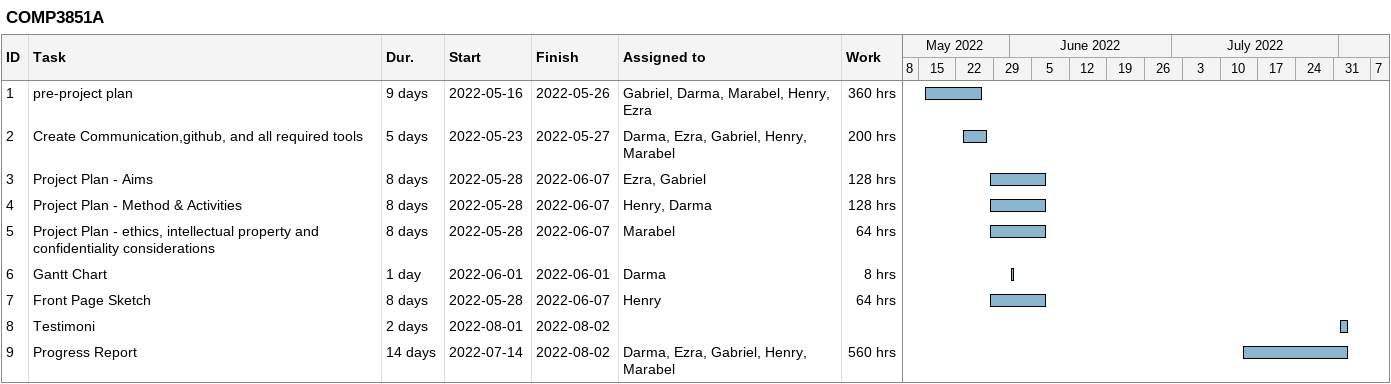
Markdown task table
COMP3851A

| ID | Task | Duration | Start | Finish | Resources | Work (h) |
|---|---|---|---|---|---|---|
| 1 | pre-project plan | 9d | 2022-05-16 | 2022-05-26 | Gabriel, Darma, Marabel, Henry, Ezra | 360 |
| 2 | Create Communication,github, and all required tools | 5d | 2022-05-23 | 2022-05-27 | Darma, Ezra, Gabriel, Henry, Marabel | 200 |
| 3 | Project Plan - Aims | 8d | 2022-05-28 | 2022-06-07 | Ezra, Gabriel | 128 |
| 4 | Project Plan - Method & Activities | 8d | 2022-05-28 | 2022-06-07 | Henry, Darma | 128 |
| 5 | Project Plan - ethics, intellectual property and confidentiality considerations | 8d | 2022-05-28 | 2022-06-07 | Marabel | 64 |
| 6 | Gantt Chart | 1d | 2022-06-01 | 2022-06-01 | Darma | 8 |
| 7 | Front Page Sketch | 8d | 2022-05-28 | 2022-06-07 | Henry | 64 |
| 8 | Testimoni | 2d | 2022-08-01 | 2022-08-02 |  |  |
| 9 | Progress Report | 14d | 2022-07-14 | 2022-08-02 | Darma, Ezra, Gabriel, Henry, Marabel | 560 |
